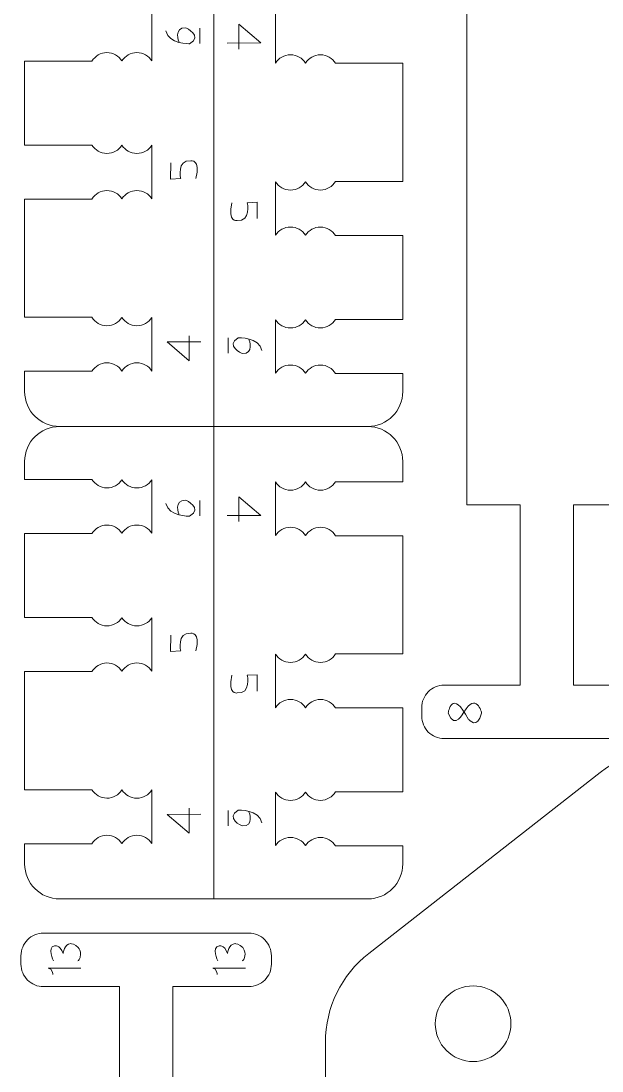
# Model space of a CAD drawing. Header units: centimetres. Extents: x -25 to 25, y -32.5 to 32.5.
# Drawn here: x -14.1 to -10.84, y -21.13 to -15.24 of the extents above; entities that cross this region are included whole.
import ezdxf

# ---------------------------------------------------------------- set-up
doc = ezdxf.new("R2010")
doc.units = ezdxf.units.CM
doc.header["$MEASUREMENT"] = 0
doc.layers.add('Capa 1', color=7, linetype='Continuous')

msp = doc.modelspace()

# ---------------------------------------------------------------- linework, layer by layer
at = {"layer": 'Capa 1', "color": 250, "lineweight": 9}
for points, knots in [([(-10.99784, -17.95091), (-10.99784, -17.95091), (-10.69783, -17.95091), (-10.69783, -17.95091), (-10.69783, -17.95091), (-10.69783, -17.95091), (-10.69783, -11.09189), (-10.69783, -11.09189), (-10.69783, -11.09189), (-10.69783, -11.09189), (-10.99784, -11.09189), (-10.99784, -11.09189), (-10.99784, -11.09189), (-10.99784, -11.09189), (-10.99784, -10.08133), (-10.99784, -10.08133), (-10.99784, -10.08133), (-10.99784, -10.08133), (-10.57151, -10.08133), (-10.57151, -10.08133), (-10.57151, -10.08133), (-10.53799, -10.08131), (-10.50585, -10.06797), (-10.48216, -10.04426), (-10.48216, -10.04426), (-10.45847, -10.02054), (-10.44517, -9.98854), (-10.4452, -9.95502), (-10.4452, -9.95502), (-10.4452, -9.95502), (-10.4452, -9.90765), (-10.4452, -9.90765), (-10.4452, -9.90765), (-10.44522, -9.87412), (-10.45856, -9.84198), (-10.48227, -9.8183), (-10.48227, -9.8183), (-10.50599, -9.7946), (-10.53799, -9.78131), (-10.57151, -9.78133), (-10.57151, -9.78133), (-10.57151, -9.78133), (-11.14784, -9.78133), (-11.14784, -9.78133), (-11.14784, -9.78133), (-11.14784, -9.78133), (-11.72418, -9.78133), (-11.72418, -9.78133), (-11.72418, -9.78133), (-11.7577, -9.78135), (-11.78984, -9.79469), (-11.81353, -9.81841), (-11.81353, -9.81841), (-11.83722, -9.84212), (-11.85052, -9.87412), (-11.85049, -9.90765), (-11.85049, -9.90765), (-11.85049, -9.90765), (-11.85049, -9.95502), (-11.85049, -9.95502), (-11.85049, -9.95502), (-11.85047, -9.98854), (-11.83713, -10.02068), (-11.81342, -10.04437), (-11.81342, -10.04437), (-11.78969, -10.06806), (-11.7577, -10.08136), (-11.72418, -10.08133), (-11.72418, -10.08133), (-11.72418, -10.08133), (-11.29785, -10.08133), (-11.29785, -10.08133), (-11.29785, -10.08133), (-11.29785, -10.08133), (-11.29785, -11.09189), (-11.29785, -11.09189), (-11.29785, -11.09189), (-11.29785, -11.09189), (-11.59785, -11.09189), (-11.59785, -11.09189), (-11.59785, -11.09189), (-11.59785, -11.09189), (-11.59785, -17.95091), (-11.59785, -17.95091), (-11.59785, -17.95091), (-11.59785, -17.95091), (-11.29785, -17.95091), (-11.29785, -17.95091), (-11.29785, -17.95091), (-11.29785, -17.95091), (-11.29785, -18.96146), (-11.29785, -18.96146), (-11.29785, -18.96146), (-11.29785, -18.96146), (-11.72418, -18.96146), (-11.72418, -18.96146), (-11.72418, -18.96146), (-11.7577, -18.96148), (-11.78984, -18.97482), (-11.81353, -18.99854), (-11.81353, -18.99854), (-11.83722, -19.02226), (-11.85052, -19.05426), (-11.85049, -19.08778), (-11.85049, -19.08778), (-11.85049, -19.08778), (-11.85049, -19.13515), (-11.85049, -19.13515), (-11.85049, -19.13515), (-11.85047, -19.16868), (-11.83713, -19.20082), (-11.81342, -19.2245), (-11.81342, -19.2245), (-11.78969, -19.2482), (-11.7577, -19.26149), (-11.72418, -19.26147), (-11.72418, -19.26147), (-11.72418, -19.26147), (-11.14784, -19.26147), (-11.14784, -19.26147), (-11.14784, -19.26147), (-11.14784, -19.26147), (-10.57151, -19.26147), (-10.57151, -19.26147), (-10.57151, -19.26147), (-10.53799, -19.26145), (-10.50585, -19.24811), (-10.48216, -19.22439), (-10.48216, -19.22439), (-10.45847, -19.20067), (-10.44517, -19.16868), (-10.4452, -19.13515), (-10.4452, -19.13515), (-10.4452, -19.13515), (-10.4452, -19.08778), (-10.4452, -19.08778), (-10.4452, -19.08778), (-10.44522, -19.05426), (-10.45856, -19.02212), (-10.48227, -18.99843), (-10.48227, -18.99843), (-10.50599, -18.97474), (-10.53799, -18.96144), (-10.57151, -18.96146), (-10.57151, -18.96146), (-10.57151, -18.96146), (-10.99784, -18.96146), (-10.99784, -18.96146), (-10.99784, -18.96146), (-10.99784, -18.96146), (-10.99784, -17.95091), (-10.99784, -17.95091)], [0, 0, 0, 0, 0.025641, 0.025641, 0.025641, 0.025641, 0.0512821, 0.0512821, 0.0512821, 0.0512821, 0.0769231, 0.0769231, 0.0769231, 0.0769231, 0.1025641, 0.1025641, 0.1025641, 0.1025641, 0.1282051, 0.1282051, 0.1282051, 0.1282051, 0.1538462, 0.1538462, 0.1538462, 0.1538462, 0.1794872, 0.1794872, 0.1794872, 0.1794872, 0.2051282, 0.2051282, 0.2051282, 0.2051282, 0.2307692, 0.2307692, 0.2307692, 0.2307692, 0.2564103, 0.2564103, 0.2564103, 0.2564103, 0.2820513, 0.2820513, 0.2820513, 0.2820513, 0.3076923, 0.3076923, 0.3076923, 0.3076923, 0.3333333, 0.3333333, 0.3333333, 0.3333333, 0.3589744, 0.3589744, 0.3589744, 0.3589744, 0.3846154, 0.3846154, 0.3846154, 0.3846154, 0.4102564, 0.4102564, 0.4102564, 0.4102564, 0.4358974, 0.4358974, 0.4358974, 0.4358974, 0.4615385, 0.4615385, 0.4615385, 0.4615385, 0.4871795, 0.4871795, 0.4871795, 0.4871795, 0.5128205, 0.5128205, 0.5128205, 0.5128205, 0.5384615, 0.5384615, 0.5384615, 0.5384615, 0.5641026, 0.5641026, 0.5641026, 0.5641026, 0.5897436, 0.5897436, 0.5897436, 0.5897436, 0.6153846, 0.6153846, 0.6153846, 0.6153846, 0.6410256, 0.6410256, 0.6410256, 0.6410256, 0.6666667, 0.6666667, 0.6666667, 0.6666667, 0.6923077, 0.6923077, 0.6923077, 0.6923077, 0.7179487, 0.7179487, 0.7179487, 0.7179487, 0.7435897, 0.7435897, 0.7435897, 0.7435897, 0.7692308, 0.7692308, 0.7692308, 0.7692308, 0.7948718, 0.7948718, 0.7948718, 0.7948718, 0.8205128, 0.8205128, 0.8205128, 0.8205128, 0.8461538, 0.8461538, 0.8461538, 0.8461538, 0.8717949, 0.8717949, 0.8717949, 0.8717949, 0.8974359, 0.8974359, 0.8974359, 0.8974359, 0.9230769, 0.9230769, 0.9230769, 0.9230769, 0.9487179, 0.9487179, 0.9487179, 0.9487179, 1, 1, 1, 1]), ([(-13.53315, -15.93414), (-13.55093, -15.96184), (-13.58201, -15.9802), (-13.61737, -15.9802), (-13.61737, -15.9802), (-13.65273, -15.9802), (-13.68365, -15.96036), (-13.70143, -15.93266), (-13.70143, -15.93266), (-13.70143, -15.93266), (-14.07872, -15.93266), (-14.07872, -15.93266), (-14.07872, -15.93266), (-14.07872, -15.93266), (-14.07872, -15.4621), (-14.07872, -15.4621), (-14.07872, -15.4621), (-14.07872, -15.4621), (-13.70143, -15.4621), (-13.70143, -15.4621), (-13.70143, -15.4621), (-13.68365, -15.4344), (-13.65257, -15.41453), (-13.61721, -15.41453), (-13.61721, -15.41453), (-13.58185, -15.41453), (-13.55077, -15.43289), (-13.53299, -15.46059)], [0, 0, 0, 0, 0.125, 0.125, 0.125, 0.125, 0.25, 0.25, 0.25, 0.25, 0.375, 0.375, 0.375, 0.375, 0.5, 0.5, 0.5, 0.5, 0.625, 0.625, 0.625, 0.625, 0.75, 0.75, 0.75, 0.75, 1, 1, 1, 1]), ([(-13.53299, -15.46059), (-13.51521, -15.43289), (-13.48413, -15.41453), (-13.44877, -15.41453), (-13.44877, -15.41453), (-13.41341, -15.41453), (-13.38233, -15.43289), (-13.36455, -15.46059)], [0, 0, 0, 0, 0.3333333, 0.3333333, 0.3333333, 0.3333333, 1, 1, 1, 1]), ([(-12.50241, -15.47302), (-12.52019, -15.44532), (-12.55127, -15.42696), (-12.58663, -15.42696), (-12.58663, -15.42696), (-12.62199, -15.42696), (-12.65307, -15.44532), (-12.67085, -15.47302)], [0, 0, 0, 0, 0.3333333, 0.3333333, 0.3333333, 0.3333333, 1, 1, 1, 1]), ([(-12.50241, -15.47302), (-12.48463, -15.44532), (-12.45355, -15.42696), (-12.41819, -15.42696), (-12.41819, -15.42696), (-12.38283, -15.42696), (-12.35191, -15.4468), (-12.33413, -15.4745), (-12.33413, -15.4745), (-12.33413, -15.4745), (-11.95684, -15.4745), (-11.95684, -15.4745), (-11.95684, -15.4745), (-11.95684, -15.4745), (-11.95684, -16.13743), (-11.95684, -16.13743), (-11.95684, -16.13743), (-11.95684, -16.13743), (-12.33413, -16.13743), (-12.33413, -16.13743), (-12.33413, -16.13743), (-12.35191, -16.16513), (-12.38299, -16.185), (-12.41835, -16.185), (-12.41835, -16.185), (-12.45371, -16.185), (-12.48479, -16.16664), (-12.50257, -16.13894)], [0, 0, 0, 0, 0.125, 0.125, 0.125, 0.125, 0.25, 0.25, 0.25, 0.25, 0.375, 0.375, 0.375, 0.375, 0.5, 0.5, 0.5, 0.5, 0.625, 0.625, 0.625, 0.625, 0.75, 0.75, 0.75, 0.75, 1, 1, 1, 1]), ([(-13.53315, -15.93414), (-13.51537, -15.96184), (-13.48429, -15.9802), (-13.44893, -15.9802), (-13.44893, -15.9802), (-13.41357, -15.9802), (-13.38249, -15.96184), (-13.36471, -15.93414)], [0, 0, 0, 0, 0.3333333, 0.3333333, 0.3333333, 0.3333333, 1, 1, 1, 1]), ([(-13.53315, -16.90007), (-13.55093, -16.92777), (-13.58201, -16.94613), (-13.61737, -16.94613), (-13.61737, -16.94613), (-13.65273, -16.94613), (-13.68365, -16.92629), (-13.70143, -16.89859), (-13.70143, -16.89859), (-13.70143, -16.89859), (-14.07872, -16.89859), (-14.07872, -16.89859), (-14.07872, -16.89859), (-14.07872, -16.89859), (-14.07872, -16.23566), (-14.07872, -16.23566), (-14.07872, -16.23566), (-14.07872, -16.23566), (-13.70143, -16.23566), (-13.70143, -16.23566), (-13.70143, -16.23566), (-13.68365, -16.20796), (-13.65257, -16.18809), (-13.61721, -16.18809), (-13.61721, -16.18809), (-13.58185, -16.18809), (-13.55077, -16.20645), (-13.53299, -16.23415)], [0, 0, 0, 0, 0.125, 0.125, 0.125, 0.125, 0.25, 0.25, 0.25, 0.25, 0.375, 0.375, 0.375, 0.375, 0.5, 0.5, 0.5, 0.5, 0.625, 0.625, 0.625, 0.625, 0.75, 0.75, 0.75, 0.75, 1, 1, 1, 1]), ([(-13.53299, -16.23415), (-13.51521, -16.20645), (-13.48413, -16.18809), (-13.44877, -16.18809), (-13.44877, -16.18809), (-13.41341, -16.18809), (-13.38233, -16.20645), (-13.36455, -16.23415)], [0, 0, 0, 0, 0.3333333, 0.3333333, 0.3333333, 0.3333333, 1, 1, 1, 1]), ([(-12.50257, -16.13894), (-12.52035, -16.16664), (-12.55143, -16.185), (-12.58679, -16.185), (-12.58679, -16.185), (-12.62215, -16.185), (-12.65323, -16.16664), (-12.67101, -16.13894)], [0, 0, 0, 0, 0.3333333, 0.3333333, 0.3333333, 0.3333333, 1, 1, 1, 1]), ([(-12.50241, -16.43895), (-12.52019, -16.41125), (-12.55127, -16.39289), (-12.58663, -16.39289), (-12.58663, -16.39289), (-12.62199, -16.39289), (-12.65307, -16.41125), (-12.67085, -16.43895)], [0, 0, 0, 0, 0.3333333, 0.3333333, 0.3333333, 0.3333333, 1, 1, 1, 1]), ([(-12.50241, -16.43895), (-12.48463, -16.41125), (-12.45355, -16.39289), (-12.41819, -16.39289), (-12.41819, -16.39289), (-12.38283, -16.39289), (-12.35191, -16.41273), (-12.33413, -16.44043), (-12.33413, -16.44043), (-12.33413, -16.44043), (-11.95684, -16.44043), (-11.95684, -16.44043), (-11.95684, -16.44043), (-11.95684, -16.44043), (-11.95684, -16.91099), (-11.95684, -16.91099), (-11.95684, -16.91099), (-11.95684, -16.91099), (-12.33413, -16.91099), (-12.33413, -16.91099), (-12.33413, -16.91099), (-12.35191, -16.93869), (-12.38299, -16.95856), (-12.41835, -16.95856), (-12.41835, -16.95856), (-12.45371, -16.95856), (-12.48479, -16.9402), (-12.50257, -16.9125)], [0, 0, 0, 0, 0.125, 0.125, 0.125, 0.125, 0.25, 0.25, 0.25, 0.25, 0.375, 0.375, 0.375, 0.375, 0.5, 0.5, 0.5, 0.5, 0.625, 0.625, 0.625, 0.625, 0.75, 0.75, 0.75, 0.75, 1, 1, 1, 1]), ([(-13.53315, -16.90007), (-13.51537, -16.92777), (-13.48429, -16.94613), (-13.44893, -16.94613), (-13.44893, -16.94613), (-13.41357, -16.94613), (-13.38249, -16.92777), (-13.36471, -16.90007)], [0, 0, 0, 0, 0.3333333, 0.3333333, 0.3333333, 0.3333333, 1, 1, 1, 1]), ([(-12.50257, -16.9125), (-12.52035, -16.9402), (-12.55143, -16.95856), (-12.58679, -16.95856), (-12.58679, -16.95856), (-12.62215, -16.95856), (-12.65323, -16.9402), (-12.67101, -16.9125)], [0, 0, 0, 0, 0.3333333, 0.3333333, 0.3333333, 0.3333333, 1, 1, 1, 1]), ([(-13.88272, -17.5111), (-13.99052, -17.5111), (-14.07872, -17.4229), (-14.07872, -17.3151), (-14.07872, -17.3151), (-14.07872, -17.3151), (-14.07872, -17.20159), (-14.07872, -17.20159), (-14.07872, -17.20159), (-14.07872, -17.20159), (-13.70143, -17.20159), (-13.70143, -17.20159), (-13.70143, -17.20159), (-13.68365, -17.17389), (-13.65257, -17.15402), (-13.61721, -17.15402), (-13.61721, -17.15402), (-13.58185, -17.15402), (-13.55077, -17.17238), (-13.53299, -17.20008)], [0, 0, 0, 0, 0.1666667, 0.1666667, 0.1666667, 0.1666667, 0.3333333, 0.3333333, 0.3333333, 0.3333333, 0.5, 0.5, 0.5, 0.5, 0.6666667, 0.6666667, 0.6666667, 0.6666667, 1, 1, 1, 1]), ([(-13.53299, -17.20008), (-13.51521, -17.17238), (-13.48413, -17.15402), (-13.44877, -17.15402), (-13.44877, -17.15402), (-13.41341, -17.15402), (-13.38233, -17.17238), (-13.36455, -17.20008)], [0, 0, 0, 0, 0.3333333, 0.3333333, 0.3333333, 0.3333333, 1, 1, 1, 1]), ([(-12.50241, -17.21251), (-12.52019, -17.18481), (-12.55127, -17.16645), (-12.58663, -17.16645), (-12.58663, -17.16645), (-12.62199, -17.16645), (-12.65307, -17.18481), (-12.67085, -17.21251)], [0, 0, 0, 0, 0.3333333, 0.3333333, 0.3333333, 0.3333333, 1, 1, 1, 1]), ([(-12.15284, -17.5111), (-12.04504, -17.5111), (-11.95684, -17.4229), (-11.95684, -17.3151), (-11.95684, -17.3151), (-11.95684, -17.3151), (-11.95684, -17.21399), (-11.95684, -17.21399), (-11.95684, -17.21399), (-11.95684, -17.21399), (-12.33413, -17.21399), (-12.33413, -17.21399), (-12.33413, -17.21399), (-12.35191, -17.18629), (-12.38283, -17.16645), (-12.41819, -17.16645), (-12.41819, -17.16645), (-12.45355, -17.16645), (-12.48463, -17.18481), (-12.50241, -17.21251)], [0, 0, 0, 0, 0.1666667, 0.1666667, 0.1666667, 0.1666667, 0.3333333, 0.3333333, 0.3333333, 0.3333333, 0.5, 0.5, 0.5, 0.5, 0.6666667, 0.6666667, 0.6666667, 0.6666667, 1, 1, 1, 1]), ([(-13.88272, -17.51112), (-13.99052, -17.51112), (-14.07872, -17.59932), (-14.07872, -17.70712), (-14.07872, -17.70712), (-14.07872, -17.70712), (-14.07872, -17.80823), (-14.07872, -17.80823), (-14.07872, -17.80823), (-14.07872, -17.80823), (-13.70143, -17.80823), (-13.70143, -17.80823), (-13.70143, -17.80823), (-13.68365, -17.83593), (-13.65273, -17.85577), (-13.61737, -17.85577), (-13.61737, -17.85577), (-13.58201, -17.85577), (-13.55093, -17.83741), (-13.53315, -17.80971)], [0, 0, 0, 0, 0.1666667, 0.1666667, 0.1666667, 0.1666667, 0.3333333, 0.3333333, 0.3333333, 0.3333333, 0.5, 0.5, 0.5, 0.5, 0.6666667, 0.6666667, 0.6666667, 0.6666667, 1, 1, 1, 1]), ([(-12.15284, -17.51112), (-12.04504, -17.51112), (-11.95684, -17.59932), (-11.95684, -17.70712), (-11.95684, -17.70712), (-11.95684, -17.70712), (-11.95684, -17.82063), (-11.95684, -17.82063), (-11.95684, -17.82063), (-11.95684, -17.82063), (-12.33413, -17.82063), (-12.33413, -17.82063), (-12.33413, -17.82063), (-12.35191, -17.84833), (-12.38299, -17.8682), (-12.41835, -17.8682), (-12.41835, -17.8682), (-12.45371, -17.8682), (-12.48479, -17.84984), (-12.50257, -17.82214)], [0, 0, 0, 0, 0.1666667, 0.1666667, 0.1666667, 0.1666667, 0.3333333, 0.3333333, 0.3333333, 0.3333333, 0.5, 0.5, 0.5, 0.5, 0.6666667, 0.6666667, 0.6666667, 0.6666667, 1, 1, 1, 1]), ([(-13.53315, -17.80971), (-13.51537, -17.83741), (-13.48429, -17.85577), (-13.44893, -17.85577), (-13.44893, -17.85577), (-13.41357, -17.85577), (-13.38249, -17.83741), (-13.36471, -17.80971)], [0, 0, 0, 0, 0.3333333, 0.3333333, 0.3333333, 0.3333333, 1, 1, 1, 1]), ([(-12.50257, -17.82214), (-12.52035, -17.84984), (-12.55143, -17.8682), (-12.58679, -17.8682), (-12.58679, -17.8682), (-12.62215, -17.8682), (-12.65323, -17.84984), (-12.67101, -17.82214)], [0, 0, 0, 0, 0.3333333, 0.3333333, 0.3333333, 0.3333333, 1, 1, 1, 1]), ([(-13.53315, -18.58327), (-13.55093, -18.61097), (-13.58201, -18.62933), (-13.61737, -18.62933), (-13.61737, -18.62933), (-13.65273, -18.62933), (-13.68365, -18.60949), (-13.70143, -18.58179), (-13.70143, -18.58179), (-13.70143, -18.58179), (-14.07872, -18.58179), (-14.07872, -18.58179), (-14.07872, -18.58179), (-14.07872, -18.58179), (-14.07872, -18.11123), (-14.07872, -18.11123), (-14.07872, -18.11123), (-14.07872, -18.11123), (-13.70143, -18.11123), (-13.70143, -18.11123), (-13.70143, -18.11123), (-13.68365, -18.08353), (-13.65257, -18.06366), (-13.61721, -18.06366), (-13.61721, -18.06366), (-13.58185, -18.06366), (-13.55077, -18.08202), (-13.53299, -18.10972)], [0, 0, 0, 0, 0.125, 0.125, 0.125, 0.125, 0.25, 0.25, 0.25, 0.25, 0.375, 0.375, 0.375, 0.375, 0.5, 0.5, 0.5, 0.5, 0.625, 0.625, 0.625, 0.625, 0.75, 0.75, 0.75, 0.75, 1, 1, 1, 1]), ([(-13.53299, -18.10972), (-13.51521, -18.08202), (-13.48413, -18.06366), (-13.44877, -18.06366), (-13.44877, -18.06366), (-13.41341, -18.06366), (-13.38233, -18.08202), (-13.36455, -18.10972)], [0, 0, 0, 0, 0.3333333, 0.3333333, 0.3333333, 0.3333333, 1, 1, 1, 1]), ([(-12.50241, -18.12215), (-12.52019, -18.09445), (-12.55127, -18.07609), (-12.58663, -18.07609), (-12.58663, -18.07609), (-12.62199, -18.07609), (-12.65307, -18.09445), (-12.67085, -18.12215)], [0, 0, 0, 0, 0.3333333, 0.3333333, 0.3333333, 0.3333333, 1, 1, 1, 1]), ([(-12.50241, -18.12215), (-12.48463, -18.09445), (-12.45355, -18.07609), (-12.41819, -18.07609), (-12.41819, -18.07609), (-12.38283, -18.07609), (-12.35191, -18.09593), (-12.33413, -18.12363), (-12.33413, -18.12363), (-12.33413, -18.12363), (-11.95684, -18.12363), (-11.95684, -18.12363), (-11.95684, -18.12363), (-11.95684, -18.12363), (-11.95684, -18.78656), (-11.95684, -18.78656), (-11.95684, -18.78656), (-11.95684, -18.78656), (-12.33413, -18.78656), (-12.33413, -18.78656), (-12.33413, -18.78656), (-12.35191, -18.81426), (-12.38299, -18.83413), (-12.41835, -18.83413), (-12.41835, -18.83413), (-12.45371, -18.83413), (-12.48479, -18.81577), (-12.50257, -18.78807)], [0, 0, 0, 0, 0.125, 0.125, 0.125, 0.125, 0.25, 0.25, 0.25, 0.25, 0.375, 0.375, 0.375, 0.375, 0.5, 0.5, 0.5, 0.5, 0.625, 0.625, 0.625, 0.625, 0.75, 0.75, 0.75, 0.75, 1, 1, 1, 1]), ([(-13.53315, -18.58327), (-13.51537, -18.61097), (-13.48429, -18.62933), (-13.44893, -18.62933), (-13.44893, -18.62933), (-13.41357, -18.62933), (-13.38249, -18.61097), (-13.36471, -18.58327)], [0, 0, 0, 0, 0.3333333, 0.3333333, 0.3333333, 0.3333333, 1, 1, 1, 1]), ([(-13.53315, -19.5492), (-13.55093, -19.5769), (-13.58201, -19.59526), (-13.61737, -19.59526), (-13.61737, -19.59526), (-13.65273, -19.59526), (-13.68365, -19.57542), (-13.70143, -19.54772), (-13.70143, -19.54772), (-13.70143, -19.54772), (-14.07872, -19.54772), (-14.07872, -19.54772), (-14.07872, -19.54772), (-14.07872, -19.54772), (-14.07872, -18.88479), (-14.07872, -18.88479), (-14.07872, -18.88479), (-14.07872, -18.88479), (-13.70143, -18.88479), (-13.70143, -18.88479), (-13.70143, -18.88479), (-13.68365, -18.85709), (-13.65257, -18.83722), (-13.61721, -18.83722), (-13.61721, -18.83722), (-13.58185, -18.83722), (-13.55077, -18.85558), (-13.53299, -18.88328)], [0, 0, 0, 0, 0.125, 0.125, 0.125, 0.125, 0.25, 0.25, 0.25, 0.25, 0.375, 0.375, 0.375, 0.375, 0.5, 0.5, 0.5, 0.5, 0.625, 0.625, 0.625, 0.625, 0.75, 0.75, 0.75, 0.75, 1, 1, 1, 1]), ([(-13.53299, -18.88328), (-13.51521, -18.85558), (-13.48413, -18.83722), (-13.44877, -18.83722), (-13.44877, -18.83722), (-13.41341, -18.83722), (-13.38233, -18.85558), (-13.36455, -18.88328)], [0, 0, 0, 0, 0.3333333, 0.3333333, 0.3333333, 0.3333333, 1, 1, 1, 1]), ([(-12.50257, -18.78807), (-12.52035, -18.81577), (-12.55143, -18.83413), (-12.58679, -18.83413), (-12.58679, -18.83413), (-12.62215, -18.83413), (-12.65323, -18.81577), (-12.67101, -18.78807)], [0, 0, 0, 0, 0.3333333, 0.3333333, 0.3333333, 0.3333333, 1, 1, 1, 1]), ([(-12.50241, -19.08808), (-12.52019, -19.06038), (-12.55127, -19.04202), (-12.58663, -19.04202), (-12.58663, -19.04202), (-12.62199, -19.04202), (-12.65307, -19.06038), (-12.67085, -19.08808)], [0, 0, 0, 0, 0.3333333, 0.3333333, 0.3333333, 0.3333333, 1, 1, 1, 1]), ([(-12.50241, -19.08808), (-12.48463, -19.06038), (-12.45355, -19.04202), (-12.41819, -19.04202), (-12.41819, -19.04202), (-12.38283, -19.04202), (-12.35191, -19.06186), (-12.33413, -19.08956), (-12.33413, -19.08956), (-12.33413, -19.08956), (-11.95684, -19.08956), (-11.95684, -19.08956), (-11.95684, -19.08956), (-11.95684, -19.08956), (-11.95684, -19.56012), (-11.95684, -19.56012), (-11.95684, -19.56012), (-11.95684, -19.56012), (-12.33413, -19.56012), (-12.33413, -19.56012), (-12.33413, -19.56012), (-12.35191, -19.58782), (-12.38299, -19.60769), (-12.41835, -19.60769), (-12.41835, -19.60769), (-12.45371, -19.60769), (-12.48479, -19.58933), (-12.50257, -19.56163)], [0, 0, 0, 0, 0.125, 0.125, 0.125, 0.125, 0.25, 0.25, 0.25, 0.25, 0.375, 0.375, 0.375, 0.375, 0.5, 0.5, 0.5, 0.5, 0.625, 0.625, 0.625, 0.625, 0.75, 0.75, 0.75, 0.75, 1, 1, 1, 1]), ([(-11.18623, -21.95281), (-11.18623, -21.95281), (-11.62764, -21.95281), (-11.62764, -21.95281), (-11.62764, -21.95281), (-11.62764, -21.95281), (-11.62764, -21.64964), (-11.62764, -21.64964), (-11.62764, -21.64964), (-11.62764, -21.64964), (-12.39067, -21.64964), (-12.39067, -21.64964), (-12.39067, -21.64964), (-12.39067, -21.64964), (-12.39067, -20.96394), (-12.39067, -20.96394), (-12.39067, -20.96394), (-12.39064, -20.7694), (-12.30115, -20.58584), (-12.1478, -20.46614), (-12.1478, -20.46614), (-12.1478, -20.46614), (-10.84856, -19.45156), (-10.84856, -19.45156), (-10.84856, -19.45156), (-10.66436, -19.30851), (-10.41473, -19.28299), (-10.2054, -19.38581), (-10.2054, -19.38581), (-9.99607, -19.48862), (-9.86368, -19.69855), (-9.8643, -19.93177), (-9.8643, -19.93177), (-9.8643, -19.93177), (-9.8643, -21.64964), (-9.8643, -21.64964), (-9.8643, -21.64964), (-9.8643, -21.64964), (-10.40793, -21.64964), (-10.40793, -21.64964), (-10.40793, -21.64964), (-10.40793, -21.64964), (-10.40793, -22.66019), (-10.40793, -22.66019), (-10.40793, -22.66019), (-10.40793, -22.66019), (-11.62764, -22.66019), (-11.62764, -22.66019), (-11.62764, -22.66019), (-11.62764, -22.66019), (-11.62764, -22.25282), (-11.62764, -22.25282), (-11.62764, -22.25282), (-11.62764, -22.25282), (-11.18639, -22.25282), (-11.18639, -22.25282)], [0, 0, 0, 0, 0.0666667, 0.0666667, 0.0666667, 0.0666667, 0.1333333, 0.1333333, 0.1333333, 0.1333333, 0.2, 0.2, 0.2, 0.2, 0.2666667, 0.2666667, 0.2666667, 0.2666667, 0.3333333, 0.3333333, 0.3333333, 0.3333333, 0.4, 0.4, 0.4, 0.4, 0.4666667, 0.4666667, 0.4666667, 0.4666667, 0.5333333, 0.5333333, 0.5333333, 0.5333333, 0.6, 0.6, 0.6, 0.6, 0.6666667, 0.6666667, 0.6666667, 0.6666667, 0.7333333, 0.7333333, 0.7333333, 0.7333333, 0.8, 0.8, 0.8, 0.8, 0.8666667, 0.8666667, 0.8666667, 0.8666667, 1, 1, 1, 1]), ([(-13.53315, -19.5492), (-13.51537, -19.5769), (-13.48429, -19.59526), (-13.44893, -19.59526), (-13.44893, -19.59526), (-13.41357, -19.59526), (-13.38249, -19.5769), (-13.36471, -19.5492)], [0, 0, 0, 0, 0.3333333, 0.3333333, 0.3333333, 0.3333333, 1, 1, 1, 1]), ([(-12.50257, -19.56163), (-12.52035, -19.58933), (-12.55143, -19.60769), (-12.58679, -19.60769), (-12.58679, -19.60769), (-12.62215, -19.60769), (-12.65323, -19.58933), (-12.67101, -19.56163)], [0, 0, 0, 0, 0.3333333, 0.3333333, 0.3333333, 0.3333333, 1, 1, 1, 1]), ([(-13.88272, -20.16023), (-13.99052, -20.16023), (-14.07872, -20.07203), (-14.07872, -19.96423), (-14.07872, -19.96423), (-14.07872, -19.96423), (-14.07872, -19.85072), (-14.07872, -19.85072), (-14.07872, -19.85072), (-14.07872, -19.85072), (-13.70143, -19.85072), (-13.70143, -19.85072), (-13.70143, -19.85072), (-13.68365, -19.82302), (-13.65257, -19.80315), (-13.61721, -19.80315), (-13.61721, -19.80315), (-13.58185, -19.80315), (-13.55077, -19.82151), (-13.53299, -19.84921)], [0, 0, 0, 0, 0.1666667, 0.1666667, 0.1666667, 0.1666667, 0.3333333, 0.3333333, 0.3333333, 0.3333333, 0.5, 0.5, 0.5, 0.5, 0.6666667, 0.6666667, 0.6666667, 0.6666667, 1, 1, 1, 1]), ([(-13.53299, -19.84921), (-13.51521, -19.82151), (-13.48413, -19.80315), (-13.44877, -19.80315), (-13.44877, -19.80315), (-13.41341, -19.80315), (-13.38233, -19.82151), (-13.36455, -19.84921)], [0, 0, 0, 0, 0.3333333, 0.3333333, 0.3333333, 0.3333333, 1, 1, 1, 1]), ([(-12.50241, -19.86164), (-12.52019, -19.83394), (-12.55127, -19.81558), (-12.58663, -19.81558), (-12.58663, -19.81558), (-12.62199, -19.81558), (-12.65307, -19.83394), (-12.67085, -19.86164)], [0, 0, 0, 0, 0.3333333, 0.3333333, 0.3333333, 0.3333333, 1, 1, 1, 1]), ([(-12.15284, -20.16023), (-12.04504, -20.16023), (-11.95684, -20.07203), (-11.95684, -19.96423), (-11.95684, -19.96423), (-11.95684, -19.96423), (-11.95684, -19.86312), (-11.95684, -19.86312), (-11.95684, -19.86312), (-11.95684, -19.86312), (-12.33413, -19.86312), (-12.33413, -19.86312), (-12.33413, -19.86312), (-12.35191, -19.83542), (-12.38283, -19.81558), (-12.41819, -19.81558), (-12.41819, -19.81558), (-12.45355, -19.81558), (-12.48463, -19.83394), (-12.50241, -19.86164)], [0, 0, 0, 0, 0.1666667, 0.1666667, 0.1666667, 0.1666667, 0.3333333, 0.3333333, 0.3333333, 0.3333333, 0.5, 0.5, 0.5, 0.5, 0.6666667, 0.6666667, 0.6666667, 0.6666667, 1, 1, 1, 1]), ([(-13.24672, -28.52178), (-13.24672, -28.52178), (-12.94671, -28.52178), (-12.94671, -28.52178), (-12.94671, -28.52178), (-12.94671, -28.52178), (-12.94671, -21.66276), (-12.94671, -21.66276), (-12.94671, -21.66276), (-12.94671, -21.66276), (-13.24672, -21.66276), (-13.24672, -21.66276), (-13.24672, -21.66276), (-13.24672, -21.66276), (-13.24672, -20.6522), (-13.24672, -20.6522), (-13.24672, -20.6522), (-13.24672, -20.6522), (-12.8204, -20.6522), (-12.8204, -20.6522), (-12.8204, -20.6522), (-12.78687, -20.65218), (-12.75473, -20.63884), (-12.73104, -20.61513), (-12.73104, -20.61513), (-12.70736, -20.59141), (-12.69406, -20.55941), (-12.69408, -20.52589), (-12.69408, -20.52589), (-12.69408, -20.52589), (-12.69408, -20.47852), (-12.69408, -20.47852), (-12.69408, -20.47852), (-12.6941, -20.44499), (-12.70743, -20.41285), (-12.73116, -20.38917), (-12.73116, -20.38917), (-12.75487, -20.36547), (-12.78687, -20.35218), (-12.8204, -20.3522), (-12.8204, -20.3522), (-12.8204, -20.3522), (-13.39673, -20.3522), (-13.39673, -20.3522), (-13.39673, -20.3522), (-13.39673, -20.3522), (-13.97305, -20.3522), (-13.97305, -20.3522), (-13.97305, -20.3522), (-14.00658, -20.35222), (-14.03872, -20.36556), (-14.06241, -20.38928), (-14.06241, -20.38928), (-14.0861, -20.41299), (-14.09939, -20.44499), (-14.09938, -20.47852), (-14.09938, -20.47852), (-14.09938, -20.47852), (-14.09938, -20.52589), (-14.09938, -20.52589), (-14.09938, -20.52589), (-14.09936, -20.55941), (-14.08602, -20.59155), (-14.0623, -20.61524), (-14.0623, -20.61524), (-14.03858, -20.63893), (-14.00658, -20.65223), (-13.97305, -20.6522), (-13.97305, -20.6522), (-13.97305, -20.6522), (-13.54673, -20.6522), (-13.54673, -20.6522), (-13.54673, -20.6522), (-13.54673, -20.6522), (-13.54673, -21.66276), (-13.54673, -21.66276), (-13.54673, -21.66276), (-13.54673, -21.66276), (-13.84674, -21.66276), (-13.84674, -21.66276), (-13.84674, -21.66276), (-13.84674, -21.66276), (-13.84674, -28.52178), (-13.84674, -28.52178), (-13.84674, -28.52178), (-13.84674, -28.52178), (-13.54673, -28.52178), (-13.54673, -28.52178), (-13.54673, -28.52178), (-13.54673, -28.52178), (-13.54673, -29.53233), (-13.54673, -29.53233), (-13.54673, -29.53233), (-13.54673, -29.53233), (-13.97305, -29.53233), (-13.97305, -29.53233), (-13.97305, -29.53233), (-14.00658, -29.53235), (-14.03872, -29.54569), (-14.06241, -29.56941), (-14.06241, -29.56941), (-14.0861, -29.59313), (-14.09939, -29.62513), (-14.09938, -29.65865), (-14.09938, -29.65865), (-14.09938, -29.65865), (-14.09938, -29.70602), (-14.09938, -29.70602), (-14.09938, -29.70602), (-14.09936, -29.73955), (-14.08602, -29.77169), (-14.0623, -29.79537), (-14.0623, -29.79537), (-14.03858, -29.81907), (-14.00658, -29.83236), (-13.97305, -29.83234), (-13.97305, -29.83234), (-13.97305, -29.83234), (-13.39673, -29.83234), (-13.39673, -29.83234), (-13.39673, -29.83234), (-13.39673, -29.83234), (-12.8204, -29.83234), (-12.8204, -29.83234), (-12.8204, -29.83234), (-12.78687, -29.83232), (-12.75473, -29.81898), (-12.73104, -29.79526), (-12.73104, -29.79526), (-12.70736, -29.77154), (-12.69406, -29.73955), (-12.69408, -29.70602), (-12.69408, -29.70602), (-12.69408, -29.70602), (-12.69408, -29.65865), (-12.69408, -29.65865), (-12.69408, -29.65865), (-12.6941, -29.62513), (-12.70743, -29.59299), (-12.73116, -29.5693), (-12.73116, -29.5693), (-12.75487, -29.54561), (-12.78687, -29.53231), (-12.8204, -29.53233), (-12.8204, -29.53233), (-12.8204, -29.53233), (-13.24672, -29.53233), (-13.24672, -29.53233), (-13.24672, -29.53233), (-13.24672, -29.53233), (-13.24672, -28.52178), (-13.24672, -28.52178)], [0, 0, 0, 0, 0.025641, 0.025641, 0.025641, 0.025641, 0.0512821, 0.0512821, 0.0512821, 0.0512821, 0.0769231, 0.0769231, 0.0769231, 0.0769231, 0.1025641, 0.1025641, 0.1025641, 0.1025641, 0.1282051, 0.1282051, 0.1282051, 0.1282051, 0.1538462, 0.1538462, 0.1538462, 0.1538462, 0.1794872, 0.1794872, 0.1794872, 0.1794872, 0.2051282, 0.2051282, 0.2051282, 0.2051282, 0.2307692, 0.2307692, 0.2307692, 0.2307692, 0.2564103, 0.2564103, 0.2564103, 0.2564103, 0.2820513, 0.2820513, 0.2820513, 0.2820513, 0.3076923, 0.3076923, 0.3076923, 0.3076923, 0.3333333, 0.3333333, 0.3333333, 0.3333333, 0.3589744, 0.3589744, 0.3589744, 0.3589744, 0.3846154, 0.3846154, 0.3846154, 0.3846154, 0.4102564, 0.4102564, 0.4102564, 0.4102564, 0.4358974, 0.4358974, 0.4358974, 0.4358974, 0.4615385, 0.4615385, 0.4615385, 0.4615385, 0.4871795, 0.4871795, 0.4871795, 0.4871795, 0.5128205, 0.5128205, 0.5128205, 0.5128205, 0.5384615, 0.5384615, 0.5384615, 0.5384615, 0.5641026, 0.5641026, 0.5641026, 0.5641026, 0.5897436, 0.5897436, 0.5897436, 0.5897436, 0.6153846, 0.6153846, 0.6153846, 0.6153846, 0.6410256, 0.6410256, 0.6410256, 0.6410256, 0.6666667, 0.6666667, 0.6666667, 0.6666667, 0.6923077, 0.6923077, 0.6923077, 0.6923077, 0.7179487, 0.7179487, 0.7179487, 0.7179487, 0.7435897, 0.7435897, 0.7435897, 0.7435897, 0.7692308, 0.7692308, 0.7692308, 0.7692308, 0.7948718, 0.7948718, 0.7948718, 0.7948718, 0.8205128, 0.8205128, 0.8205128, 0.8205128, 0.8461538, 0.8461538, 0.8461538, 0.8461538, 0.8717949, 0.8717949, 0.8717949, 0.8717949, 0.8974359, 0.8974359, 0.8974359, 0.8974359, 0.9230769, 0.9230769, 0.9230769, 0.9230769, 0.9487179, 0.9487179, 0.9487179, 0.9487179, 1, 1, 1, 1]), ([(-11.77415, -20.85995), (-11.77418, -20.91618), (-11.75188, -20.97012), (-11.71215, -21.00991), (-11.71215, -21.00991), (-11.67241, -21.04969), (-11.61824, -21.07206), (-11.56201, -21.07209), (-11.56201, -21.07209), (-11.50578, -21.07213), (-11.45184, -21.04983), (-11.41206, -21.0101), (-11.41206, -21.0101), (-11.37228, -20.97036), (-11.3499, -20.91618), (-11.34987, -20.85995), (-11.34987, -20.85995), (-11.34984, -20.80373), (-11.37214, -20.74979), (-11.41187, -20.71001), (-11.41187, -20.71001), (-11.4516, -20.67023), (-11.50578, -20.64786), (-11.56201, -20.64782), (-11.56201, -20.64782), (-11.61824, -20.64778), (-11.67217, -20.67009), (-11.71196, -20.70982), (-11.71196, -20.70982), (-11.75174, -20.74955), (-11.77411, -20.80373), (-11.77415, -20.85995)], [0, 0, 0, 0, 0.1111111, 0.1111111, 0.1111111, 0.1111111, 0.2222222, 0.2222222, 0.2222222, 0.2222222, 0.3333333, 0.3333333, 0.3333333, 0.3333333, 0.4444444, 0.4444444, 0.4444444, 0.4444444, 0.5555556, 0.5555556, 0.5555556, 0.5555556, 0.6666667, 0.6666667, 0.6666667, 0.6666667, 0.7777778, 0.7777778, 0.7777778, 0.7777778, 1, 1, 1, 1])]:
    msp.add_open_spline(points, degree=3, knots=knots, dxfattribs=at)
for points in [[(-13.01778, -17.5111), (-13.01778, -17.5111), (-13.01778, -14.86199), (-13.01778, -14.86199)], [(-13.36455, -15.46059), (-13.36455, -15.46059), (-13.36471, -15.16058), (-13.36471, -15.16058)], [(-12.67101, -15.17301), (-12.67101, -15.17301), (-12.67085, -15.47302), (-12.67085, -15.47302)], [(-13.36455, -16.23415), (-13.36455, -16.23415), (-13.36471, -15.93414), (-13.36471, -15.93414)], [(-12.67101, -16.13894), (-12.67101, -16.13894), (-12.67085, -16.43895), (-12.67085, -16.43895)], [(-13.36455, -17.20008), (-13.36455, -17.20008), (-13.36471, -16.90007), (-13.36471, -16.90007)], [(-12.67101, -16.9125), (-12.67101, -16.9125), (-12.67085, -17.21251), (-12.67085, -17.21251)], [(-12.15284, -17.51112), (-12.15284, -17.51112), (-13.88272, -17.51112), (-13.88272, -17.51112)], [(-13.01778, -20.16023), (-13.01778, -20.16023), (-13.01778, -17.51112), (-13.01778, -17.51112)], [(-13.36455, -18.10972), (-13.36455, -18.10972), (-13.36471, -17.80971), (-13.36471, -17.80971)], [(-12.67101, -17.82214), (-12.67101, -17.82214), (-12.67085, -18.12215), (-12.67085, -18.12215)], [(-13.36455, -18.88328), (-13.36455, -18.88328), (-13.36471, -18.58327), (-13.36471, -18.58327)], [(-12.67101, -18.78807), (-12.67101, -18.78807), (-12.67085, -19.08808), (-12.67085, -19.08808)], [(-13.36455, -19.84921), (-13.36455, -19.84921), (-13.36471, -19.5492), (-13.36471, -19.5492)], [(-12.67101, -19.56163), (-12.67101, -19.56163), (-12.67085, -19.86164), (-12.67085, -19.86164)], [(-13.88272, -20.16023), (-13.88272, -20.16023), (-12.15284, -20.16023), (-12.15284, -20.16023)]]:
    msp.add_open_spline(points, degree=3, dxfattribs=at)
at = {"layer": 'Capa 1', "color": 22, "lineweight": 5}
for points, knots in [([(-13.21294, -15.35525), (-13.21294, -15.35525), (-13.24556, -15.27169), (-13.17422, -15.27567), (-13.17422, -15.27567), (-13.17422, -15.27567), (-13.07624, -15.32008), (-13.15324, -15.36455), (-13.15324, -15.36455), (-13.15324, -15.36455), (-13.26997, -15.36852), (-13.28587, -15.29296)], [0, 0, 0, 0, 0.25, 0.25, 0.25, 0.25, 0.5, 0.5, 0.5, 0.5, 1, 1, 1, 1]), ([(-12.87768, -15.39519), (-12.87768, -15.39519), (-12.87768, -15.25553), (-12.87768, -15.25553), (-12.87768, -15.25553), (-12.87768, -15.25553), (-12.75407, -15.36058), (-12.75407, -15.36058), (-12.75407, -15.36058), (-12.75407, -15.36058), (-12.94198, -15.36179), (-12.94198, -15.36179)], [0, 0, 0, 0, 0.25, 0.25, 0.25, 0.25, 0.5, 0.5, 0.5, 0.5, 1, 1, 1, 1]), ([(-13.20317, -16.12056), (-13.20317, -16.12056), (-13.22723, -16.01547), (-13.146, -16.02165), (-13.146, -16.02165), (-13.146, -16.02165), (-13.09031, -16.01054), (-13.11752, -16.12056)], [0, 0, 0, 0, 0.3333333, 0.3333333, 0.3333333, 0.3333333, 1, 1, 1, 1]), ([(-13.259, -16.03238), (-13.259, -16.03238), (-13.25955, -16.12385), (-13.25955, -16.12385), (-13.25955, -16.12385), (-13.25955, -16.12385), (-13.20317, -16.12056), (-13.20317, -16.12056)], [0, 0, 0, 0, 0.3333333, 0.3333333, 0.3333333, 0.3333333, 1, 1, 1, 1]), ([(-12.82965, -16.2573), (-12.82965, -16.2573), (-12.80559, -16.36239), (-12.88682, -16.35621), (-12.88682, -16.35621), (-12.88682, -16.35621), (-12.94251, -16.36732), (-12.9153, -16.2573)], [0, 0, 0, 0, 0.3333333, 0.3333333, 0.3333333, 0.3333333, 1, 1, 1, 1]), ([(-12.77382, -16.34548), (-12.77382, -16.34548), (-12.77327, -16.25401), (-12.77327, -16.25401), (-12.77327, -16.25401), (-12.77327, -16.25401), (-12.82965, -16.2573), (-12.82965, -16.2573)], [0, 0, 0, 0, 0.3333333, 0.3333333, 0.3333333, 0.3333333, 1, 1, 1, 1]), ([(-13.15514, -17.00267), (-13.15514, -17.00267), (-13.15514, -17.14233), (-13.15514, -17.14233), (-13.15514, -17.14233), (-13.15514, -17.14233), (-13.27875, -17.03728), (-13.27875, -17.03728), (-13.27875, -17.03728), (-13.27875, -17.03728), (-13.09084, -17.03607), (-13.09084, -17.03607)], [0, 0, 0, 0, 0.25, 0.25, 0.25, 0.25, 0.5, 0.5, 0.5, 0.5, 1, 1, 1, 1]), ([(-12.81988, -17.02261), (-12.81988, -17.02261), (-12.78726, -17.10617), (-12.8586, -17.10219), (-12.8586, -17.10219), (-12.8586, -17.10219), (-12.95658, -17.05778), (-12.87958, -17.01331), (-12.87958, -17.01331), (-12.87958, -17.01331), (-12.76285, -17.00934), (-12.74695, -17.0849)], [0, 0, 0, 0, 0.25, 0.25, 0.25, 0.25, 0.5, 0.5, 0.5, 0.5, 1, 1, 1, 1]), ([(-13.21294, -18.00438), (-13.21294, -18.00438), (-13.24556, -17.92082), (-13.17422, -17.9248), (-13.17422, -17.9248), (-13.17422, -17.9248), (-13.07624, -17.96921), (-13.15324, -18.01368), (-13.15324, -18.01368), (-13.15324, -18.01368), (-13.26997, -18.01765), (-13.28587, -17.94209)], [0, 0, 0, 0, 0.25, 0.25, 0.25, 0.25, 0.5, 0.5, 0.5, 0.5, 1, 1, 1, 1]), ([(-12.87768, -18.04432), (-12.87768, -18.04432), (-12.87768, -17.90466), (-12.87768, -17.90466), (-12.87768, -17.90466), (-12.87768, -17.90466), (-12.75407, -18.00971), (-12.75407, -18.00971), (-12.75407, -18.00971), (-12.75407, -18.00971), (-12.94198, -18.01092), (-12.94198, -18.01092)], [0, 0, 0, 0, 0.25, 0.25, 0.25, 0.25, 0.5, 0.5, 0.5, 0.5, 1, 1, 1, 1]), ([(-13.20317, -18.76969), (-13.20317, -18.76969), (-13.22723, -18.6646), (-13.146, -18.67078), (-13.146, -18.67078), (-13.146, -18.67078), (-13.09031, -18.65967), (-13.11752, -18.76969)], [0, 0, 0, 0, 0.3333333, 0.3333333, 0.3333333, 0.3333333, 1, 1, 1, 1]), ([(-13.259, -18.68151), (-13.259, -18.68151), (-13.25955, -18.77298), (-13.25955, -18.77298), (-13.25955, -18.77298), (-13.25955, -18.77298), (-13.20317, -18.76969), (-13.20317, -18.76969)], [0, 0, 0, 0, 0.3333333, 0.3333333, 0.3333333, 0.3333333, 1, 1, 1, 1]), ([(-12.82965, -18.90643), (-12.82965, -18.90643), (-12.80559, -19.01152), (-12.88682, -19.00534), (-12.88682, -19.00534), (-12.88682, -19.00534), (-12.94251, -19.01645), (-12.9153, -18.90643)], [0, 0, 0, 0, 0.3333333, 0.3333333, 0.3333333, 0.3333333, 1, 1, 1, 1]), ([(-12.77382, -18.99461), (-12.77382, -18.99461), (-12.77327, -18.90314), (-12.77327, -18.90314), (-12.77327, -18.90314), (-12.77327, -18.90314), (-12.82965, -18.90643), (-12.82965, -18.90643)], [0, 0, 0, 0, 0.3333333, 0.3333333, 0.3333333, 0.3333333, 1, 1, 1, 1]), ([(-11.61463, -19.11386), (-11.61463, -19.11386), (-11.66425, -19.21714), (-11.70163, -19.11824), (-11.70163, -19.11824), (-11.70163, -19.11824), (-11.68207, -18.97349), (-11.58723, -19.15455), (-11.58723, -19.15455), (-11.58723, -19.15455), (-11.53608, -19.21335), (-11.51425, -19.11793), (-11.51425, -19.11793), (-11.51425, -19.11793), (-11.54316, -18.99469), (-11.61463, -19.11386)], [0, 0, 0, 0, 0.2, 0.2, 0.2, 0.2, 0.4, 0.4, 0.4, 0.4, 0.6, 0.6, 0.6, 0.6, 1, 1, 1, 1]), ([(-13.15514, -19.6518), (-13.15514, -19.6518), (-13.15514, -19.79146), (-13.15514, -19.79146), (-13.15514, -19.79146), (-13.15514, -19.79146), (-13.27875, -19.68641), (-13.27875, -19.68641), (-13.27875, -19.68641), (-13.27875, -19.68641), (-13.09084, -19.6852), (-13.09084, -19.6852)], [0, 0, 0, 0, 0.25, 0.25, 0.25, 0.25, 0.5, 0.5, 0.5, 0.5, 1, 1, 1, 1]), ([(-12.81988, -19.67174), (-12.81988, -19.67174), (-12.78726, -19.7553), (-12.8586, -19.75132), (-12.8586, -19.75132), (-12.8586, -19.75132), (-12.95658, -19.70691), (-12.87958, -19.66244), (-12.87958, -19.66244), (-12.87958, -19.66244), (-12.76285, -19.65847), (-12.74695, -19.73403)], [0, 0, 0, 0, 0.25, 0.25, 0.25, 0.25, 0.5, 0.5, 0.5, 0.5, 1, 1, 1, 1]), ([(-13.77997, -20.50726), (-13.77997, -20.50726), (-13.76381, -20.50094), (-13.76486, -20.46941), (-13.76486, -20.46941), (-13.76541, -20.45306), (-13.77125, -20.44134), (-13.77794, -20.43284), (-13.77794, -20.43284), (-13.79429, -20.41212), (-13.81969, -20.41105), (-13.81969, -20.41105), (-13.81969, -20.41105), (-13.85616, -20.41212), (-13.86319, -20.46565), (-13.86319, -20.46565), (-13.86319, -20.46565), (-13.88268, -20.41322), (-13.91077, -20.42403), (-13.91077, -20.42403), (-13.91077, -20.42403), (-13.95399, -20.43159), (-13.91728, -20.50726), (-13.91728, -20.50726)], [0, 0, 0, 0, 0.1428571, 0.1428571, 0.1428571, 0.1428571, 0.2857143, 0.2857143, 0.2857143, 0.2857143, 0.4285714, 0.4285714, 0.4285714, 0.4285714, 0.5714286, 0.5714286, 0.5714286, 0.5714286, 0.7142857, 0.7142857, 0.7142857, 0.7142857, 1, 1, 1, 1]), ([(-12.85722, -20.50726), (-12.85722, -20.50726), (-12.84106, -20.50094), (-12.84211, -20.46941), (-12.84211, -20.46941), (-12.84266, -20.45306), (-12.8485, -20.44134), (-12.85519, -20.43284), (-12.85519, -20.43284), (-12.87154, -20.41212), (-12.89694, -20.41105), (-12.89694, -20.41105), (-12.89694, -20.41105), (-12.93341, -20.41212), (-12.94044, -20.46565), (-12.94044, -20.46565), (-12.94044, -20.46565), (-12.95993, -20.41322), (-12.98802, -20.42403), (-12.98802, -20.42403), (-12.98802, -20.42403), (-13.03124, -20.43159), (-12.99453, -20.50726), (-12.99453, -20.50726)], [0, 0, 0, 0, 0.1428571, 0.1428571, 0.1428571, 0.1428571, 0.2857143, 0.2857143, 0.2857143, 0.2857143, 0.4285714, 0.4285714, 0.4285714, 0.4285714, 0.5714286, 0.5714286, 0.5714286, 0.5714286, 0.7142857, 0.7142857, 0.7142857, 0.7142857, 1, 1, 1, 1])]:
    msp.add_open_spline(points, degree=3, knots=knots, dxfattribs=at)
at = {"layer": 'Capa 1', "color": 240, "lineweight": 9}
for points in [[(-13.09576, -15.36329), (-13.09576, -15.36329), (-13.09576, -15.2773), (-13.09576, -15.2773)], [(-12.93706, -17.01457), (-12.93706, -17.01457), (-12.93706, -17.10056), (-12.93706, -17.10056)], [(-13.09576, -18.01242), (-13.09576, -18.01242), (-13.09576, -17.92643), (-13.09576, -17.92643)], [(-12.93706, -19.6637), (-12.93706, -19.6637), (-12.93706, -19.74969), (-12.93706, -19.74969)]]:
    msp.add_open_spline(points, degree=3, dxfattribs=at)
at = {"layer": 'Capa 1', "color": 22, "lineweight": 5}
for points in [[(-13.9202, -20.5845), (-13.9202, -20.5845), (-13.92164, -20.54917), (-13.94592, -20.54773)], [(-13.94592, -20.54773), (-13.94592, -20.54773), (-13.76273, -20.54773), (-13.76273, -20.54773)], [(-12.99745, -20.5845), (-12.99745, -20.5845), (-12.99889, -20.54917), (-13.02317, -20.54773)], [(-13.02317, -20.54773), (-13.02317, -20.54773), (-12.83998, -20.54773), (-12.83998, -20.54773)]]:
    msp.add_open_spline(points, degree=3, dxfattribs=at)

doc.saveas('drawing.dxf')
